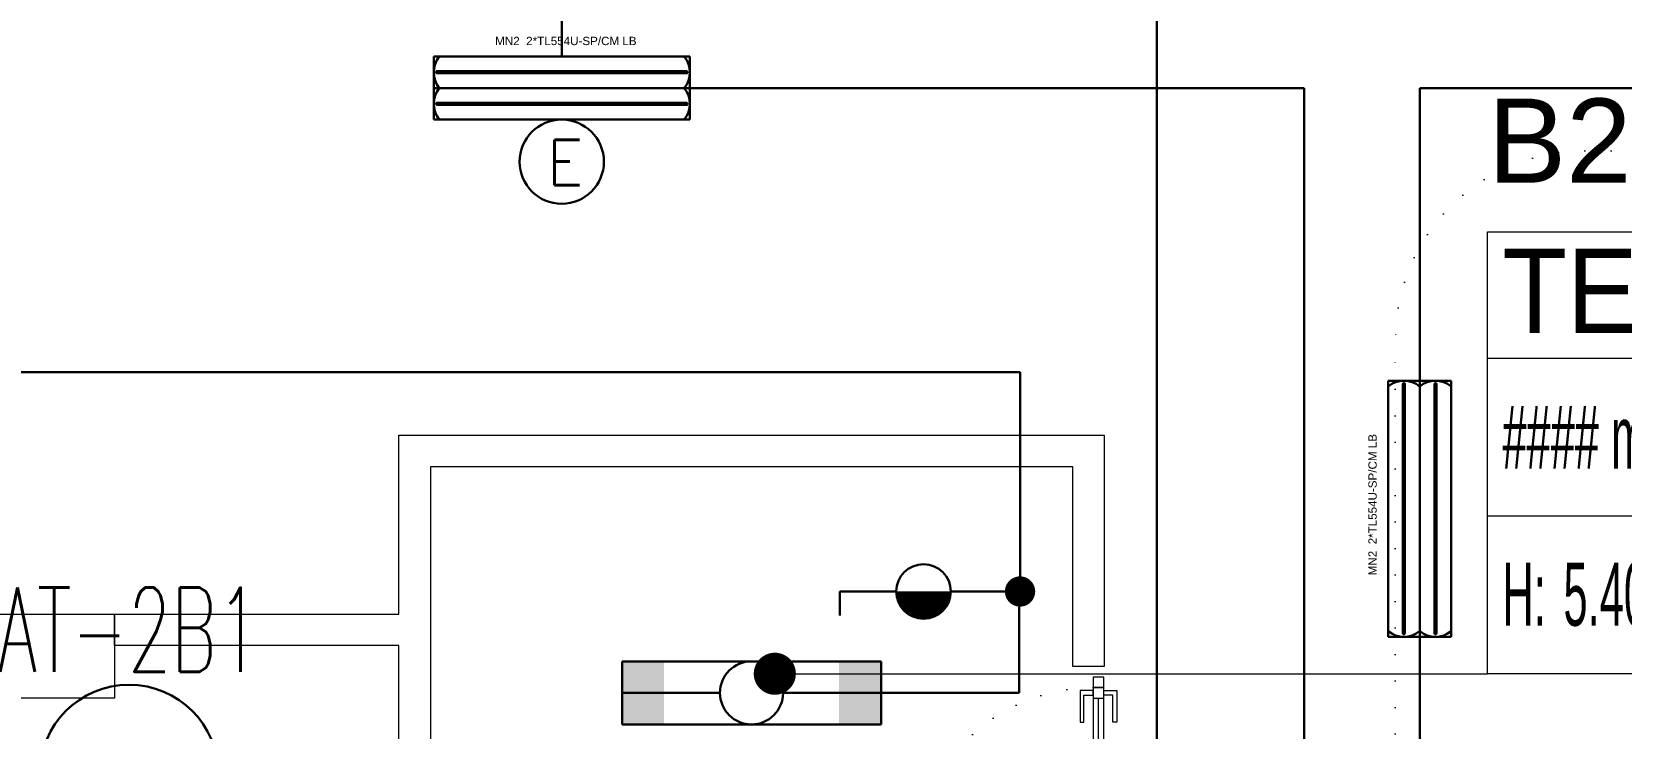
# Model space of a CAD drawing. Header units: metres. Extents: x -13316 to 152404, y -3899 to 30226.
# Drawn here: x 751 to 1505, y 7046 to 7377 of the extents above; entities that cross this region are included whole.
import ezdxf
from ezdxf.enums import TextEntityAlignment as Align

# ---------------------------------------------------------------- set-up
doc = ezdxf.new("R2010")
doc.units = ezdxf.units.M
doc.header["$LTSCALE"] = 100
doc.header["$MEASUREMENT"] = 0
doc.linetypes.add('DOT2', pattern=[0.125, 0, -0.125])
doc.layers.get('0').update_dxf_attribs({"color": 9, "lineweight": 9})
for name, color, linetype, lineweight in [('00', 9, 'Continuous', 9), ('01', 9, 'Continuous', 9), ('06B', 9, 'Continuous', 9), ('06D', 9, 'Continuous', 9), ('10', 9, 'Continuous', 9), ('15', 9, 'Continuous', 9), ('20', 9, 'DOT2', 9), ('21_mahal200', 9, 'Continuous', 9), ('E-2x36 W SIVAÜSTÜ FLUORESAN ARMATÜR (ETANŞ)', 7, 'Continuous', 30), ('E-2x54 W SIVAÜSTÜ FLUORESAN YÜKSEK TAVAN ARMATÜRÜ', 7, 'Continuous', 30), ('E-ACİL AYDINLATMA KİTİ', 7, 'Continuous', 30), ('E-ANAHTAR (ETANŞ)', 7, 'Continuous', 30), ('E-KABLO', 7, 'Continuous', 30), ('E-LINYE', 7, 'Continuous', 30)]:
    doc.layers.add(name, color=color, linetype=linetype, lineweight=lineweight)
doc.styles.add('Arial', font='arial.ttf', dxfattribs={"height": 2.5})
doc.styles.add('E-YAZI', font='txttw.shx')
doc.styles.add('MuuM_TEXT-STANDART', font='ARIALN.TTF')
doc.dimstyles.new('MuuM_DIM200', dxfattribs={"dimscale": 20, "dimtxt": 2, "dimasz": 1, "dimexe": 1, "dimexo": 1, "dimgap": 1, "dimtad": 1, "dimdec": 1, "dimrnd": 0.5, "dimdsep": 46, "dimtxsty": 'MuuM_TEXT-STANDART', "dimblk": 'ARCHTICK', "dimcen": 0, "dimdle": 0.15, "dimclrd": 256, "dimclre": 256, "dimclrt": 256, "dimadec": 0, "dimazin": 0, "dimtfac": 5, "dimtdec": 1, "dimtix": 1, "dimtmove": 2, "dimatfit": 3, "dimldrblk": 'DOT', "dimfxl": 3, "dimfxlon": 1, "dimtolj": 1, "dimlwd": -1, "dimlwe": -1, "dimarcsym": 0})

# ---------------------------------------------------------------- blocks, each defined once
blk = doc.blocks.new('2x54 W SIVAÜSTÜ FLUORESAN YÜKSEK TAVAN ARMATÜRÜ')
at = {"layer": 'E-2x54 W SIVAÜSTÜ FLUORESAN YÜKSEK TAVAN ARMATÜRÜ', "color": 4}
for p, q in [((-60.8, 15), (-60.8, -15)), ((-60.8, 15), (60.8, 15)), ((60.8, 15), (60.8, 0)), ((-60, 0), (-15, 0)), ((15, 0), (60, 0)), ((60.8, 0), (60.8, -15)), ((-60.8, -15), (60.8, -15))]:
    blk.add_line(p, q, dxfattribs=at)
at = {"layer": 'E-2x54 W SIVAÜSTÜ FLUORESAN YÜKSEK TAVAN ARMATÜRÜ', "color": 7}
for p, q in [((-59.27, 8.01), (59.32, 8.01)), ((-60.8, 0), (60.8, 0)), ((-59.16, 7.01), (59.44, 7)), ((-59.27, -6.99), (59.32, -6.99)), ((-59.16, -7.99), (59.44, -8))]:
    blk.add_line(p, q, dxfattribs=at)
for centre in [(-59.23, 7.63), (59.36, 7.63), (-59.23, 7.33), (59.36, 7.33), (-59.23, -7.37), (59.36, -7.37), (-59.23, -7.67), (59.36, -7.67)]:
    blk.add_circle(centre, 0.11, dxfattribs=at)
for centre, radius, start, end in [((-48.66, 7.5), 12.14, 141.85995, 218.14005), ((-59.12, 7.51), 0.515, 106.86737, 266.76121), ((-59.32, 7.49), 0.519, 289.2244, 84.40418), ((48.66, 7.5), 12.14, 321.85995, 38.14005), ((59.47, 7.51), 0.515, 106.86737, 266.76121), ((59.27, 7.49), 0.519, 289.2244, 84.40418), ((-48.66, -7.5), 12.14, 141.85995, 218.14005), ((-59.12, -7.49), 0.515, 106.86737, 266.76121), ((-59.32, -7.51), 0.519, 289.2244, 84.40418), ((48.66, -7.5), 12.14, 321.85995, 38.14005), ((59.47, -7.49), 0.515, 106.86737, 266.76121), ((59.27, -7.51), 0.519, 289.2244, 84.40418)]:
    blk.add_arc(centre, radius, start, end, dxfattribs=at)
at = {"layer": 'E-2x54 W SIVAÜSTÜ FLUORESAN YÜKSEK TAVAN ARMATÜRÜ', "color": 7, "style": 'Arial'}
blk.add_text('MN2  2*TL554U-SP/CM LB', height=3.9508, dxfattribs=at).set_placement((-31.61, 20.4))
blk = doc.blocks.new('100_ACİL AYDINLATMA KİTİ')
at = {"layer": 'E-ACİL AYDINLATMA KİTİ', "color": 3}
blk.add_circle((0, 0), 1.251, dxfattribs=at)
at = {"layer": 'E-ACİL AYDINLATMA KİTİ', "color": 3, "style": 'E-YAZI'}
blk.add_text('E', height=1.34, dxfattribs=at).set_placement((-0.448, -0.694))
blk = doc.blocks.new('100_2x36 W SIVAÜSTÜ FLUORESAN ARMATÜR (ETANŞ)')
at = {"layer": 'E-2x36 W SIVAÜSTÜ FLUORESAN ARMATÜR (ETANŞ)', "color": 4}
for p, q in [((-6.15, 1.5), (6.15, 1.5)), ((-6.15, 1.5), (-6.15, -1.5)), ((6.15, 1.5), (6.15, -1.5)), ((-1.5, 0), (-6.15, 0)), ((1.5, 0), (6.15, 0)), ((-6.15, -1.5), (6.15, -1.5))]:
    blk.add_line(p, q, dxfattribs=at)
blk.add_circle((0, 0), 1.5, dxfattribs=at)
for points in [[(-4.15, 1.5), (-4.15, -1.5), (-6.15, 1.5), (-6.15, -1.5)], [(4.15, 1.5), (4.15, -1.5), (6.15, 1.5), (6.15, -1.5)]]:
    blk.add_solid(points, dxfattribs=at)
blk = doc.blocks.new('100_ANAHTAR (ETANŞ)')
at = {"layer": 'E-ANAHTAR (ETANŞ)', "color": 4}
for p, q in [((0, 5.345), (-0.714, 5.345)), ((0, 3.673), (0, 5.345)), ((0, 2.053), (0, 0))]:
    blk.add_line(p, q, dxfattribs=at)
at = {"layer": 'E-ANAHTAR (ETANŞ)', "color": 4, "const_width": 0.81}
blk.add_lwpolyline([(0, 3.268, 0.414214), (-0.405, 2.863, 0.414214), (0, 2.458, 0.414214)], format="xyb", dxfattribs=at)
at = {"layer": 'E-ANAHTAR (ETANŞ)', "color": 4}
blk.add_circle((0, 2.863), 0.81, dxfattribs=at)
blk = doc.blocks.new('2.bod.sitatik')
at = {"layer": '01'}
blk.add_lwpolyline([(1981.24, 154.38), (1694.99, -40), (1694.99, -40), (60, -1150.28), (40, -1163.86), (40, -1188.24), (40, -1370), (40, -1370), (40, -1430), (40, -1430), (40, -1850), (470, -1850), (470, -1890), (40, -1890), (40, -2160), (470, -2160), (470, -2200), (40, -2200), (40, -2200), (40, -2200), (40, -2945), (0, -2945), (0, -1142.67), (1968.94, 194.38)], dxfattribs=at)
blk = doc.blocks.new('p-al-01')
at = {"layer": '06B'}
for points in [[(27.05, 4.35), (27.05, 10.6), (42.05, 10.6), (42.05, 8.72), (29.3, 8.72), (29.3, 8.72), (29.3, 4.35), (27.05, 4.35)], [(27.05, -0.65), (27.05, -6.9), (42.05, -6.9), (42.05, -5.03), (29.3, -5.03), (29.3, -5.03), (29.3, -0.65), (27.05, -0.65)]]:
    blk.add_lwpolyline(points, dxfattribs=at)
at = {"layer": '06D'}
for p, q in [((115.67, 4.35), (28.8, 4.35)), ((28.8, -0.65), (115.67, -0.65))]:
    blk.add_line(p, q, dxfattribs=at)
at = {"layer": '10'}
for points in [[(25.67, -0.65), (25.67, 4.35), (20.67, 4.35), (20.67, -0.65)], [(30.67, -0.65), (30.67, 4.35), (25.67, 4.35), (25.67, -0.65)], [(110.67, -0.65), (110.67, 4.35), (105.67, 4.35), (105.67, -0.65)], [(115.67, -0.65), (115.67, 4.35), (110.67, 4.35), (110.67, -0.65)]]:
    blk.add_lwpolyline(points, close=True, dxfattribs=at)
at = {"layer": '15'}
blk.add_lwpolyline([(105.67, 1.85), (30.67, 1.85)], dxfattribs=at)
at = {"layer": '20'}
blk.add_lwpolyline([(110.67, -0.65), (110.67, -85.65)], dxfattribs=at)
blk.add_arc((110.67, -0.65), 85, 180, 270, dxfattribs=at)
blk = doc.blocks.new('0_roomno2')
blk.add_lwpolyline([(19.375, -10.5), (0, -10.5), (0, 0), (19.375, 0)], close=True)
for points in [[(0, -3), (19.375, -3)], [(8.125, -3), (8.125, -10.5)], [(11.875, -3), (11.875, -10.5)], [(15.625, -3), (15.625, -10.5)], [(0, -6.75), (8.125, -6.75)]]:
    blk.add_lwpolyline(points)
at = {"style": 'MuuM_TEXT-STANDART', "width": 0.6}
blk.add_text('H:', height=1.5, dxfattribs=at).set_placement((0.35, -8.608), align=Align.MIDDLE_LEFT)
at = {"style": 'Arial'}
blk.add_attdef('ODANO', (0, 1.17), '', height=2, dxfattribs=at)
blk.add_attdef('MEKANADI', text='', height=2, dxfattribs=at).set_placement((0.35, -3), align=Align.BOTTOM_LEFT)
at = {"style": 'MuuM_TEXT-STANDART', "width": 0.6}
for tag, p in [('YER01', (10, -4.5)), ('TAVAN01', (13.75, -4.5)), ('DUVAR01', (17.5, -4.5)), ('YER02', (10, -6.75)), ('TAVAN02', (13.75, -6.75)), ('DUVAR02', (17.5, -6.75)), ('YER03', (10, -9)), ('TAVAN03', (13.75, -9)), ('DUVAR03', (17.5, -9))]:
    blk.add_attdef(tag, text='', height=1.5, dxfattribs=at).set_placement(p, align=Align.MIDDLE_CENTER)
for tag, p in [('M2', (0.35, -4.875)), ('TEMIZTAVANYUKSEKLIGI', (1.8, -8.608))]:
    blk.add_attdef(tag, text='', height=1.5, dxfattribs=at).set_placement(p, align=Align.MIDDLE_LEFT)
blk = doc.blocks.new('_ArchTick')
at = {"color": 0, "linetype": 'ByBlock', "const_width": 0.15}
blk.add_lwpolyline([(-0.5, -0.5), (0.5, 0.5)], dxfattribs=at)
blk = doc.blocks.new('_Dot')
at = {"color": 0, "linetype": 'ByBlock', "lineweight": -2}
blk.add_line((-0.5, 0), (-1, 0), dxfattribs=at)
at = {"color": 0, "linetype": 'ByBlock', "const_width": 0.5}
blk.add_lwpolyline([(-0.25, 0, 1), (0.25, 0, 1)], format="xyb", close=True, dxfattribs=at)
blk = doc.blocks.new('2.bod.Mimari')
at = {"layer": '00'}
for p, q in [((605, -1765), (940, -1765)), ((605, -1850), (605, -1765)), ((620, -1765), (620, -1765)), ((940, -1765), (940, -1875)), ((925, -1780), (620, -1780)), ((620, -1780), (620, -1995)), ((925, -1875), (925, -1780)), ((470, -1865), (470, -1850)), ((470, -1850), (605, -1850)), ((605, -1865), (470, -1865)), ((605, -2035), (605, -1865)), ((940, -1875), (925, -1875))]:
    blk.add_line(p, q, dxfattribs=at)
at = {"layer": '06D', "linetype": 'DOT2'}
for points in [[(402.38, -2372, 0.414214), (372.38, -2402), (372.38, -3732.3), (252.38, -3732.3), (252.38, -2342, -0.414214), (342.38, -2252), (1048.17, -2252, 0.414214), (1078.17, -2222), (1078.17, -1719.8, -0.414214), (1168.17, -1629.8), (2743.84, -1629.8, 0.414214), (2773.84, -1599.8), (2773.84, -1315.34)], [(1100, -4330, 0.163259), (1100, -4330), (1100, -2250, -0.414214), (1700, -1650), (2900, -1650, -0.414214), (3500, -2250), (3500, -4330), (3500, -4330)]]:
    blk.add_lwpolyline(points, format="xyb", dxfattribs=at)
at = {"rotation": 270}
blk.add_blockref('p-al-01', (935.4, -1859.33), dxfattribs=at)
at = {"layer": '21_mahal200'}
ref = blk.add_blockref('0_roomno2', (1122.04, -1668.4), dxfattribs=dict(at, xscale=20, yscale=20, zscale=20))
ref.add_attrib('ODANO', 'B2-59', (1122.04, -1645), dxfattribs={"layer": '0', "height": 40, "style": 'Arial'})
ref.add_attrib('MEKANADI', 'TEMİZLİK ODASI', dxfattribs={"layer": '0', "height": 40, "style": 'Arial', "width": 0.9}).set_placement((1129.04, -1728.4), align=Align.BOTTOM_LEFT)
ref.add_attrib('M2', '#### m2', dxfattribs={"layer": '0', "height": 30, "style": 'MuuM_TEXT-STANDART', "width": 0.6}).set_placement((1129.04, -1765.9), align=Align.MIDDLE_LEFT)
ref.add_attrib('TEMIZTAVANYUKSEKLIGI', '5.40 M', dxfattribs={"layer": '0', "height": 30, "style": 'MuuM_TEXT-STANDART', "width": 0.6}).set_placement((1158.04, -1840.56), align=Align.MIDDLE_LEFT)
ref.add_attrib('YER01', 'Y02', dxfattribs={"layer": '0', "height": 30, "style": 'MuuM_TEXT-STANDART', "width": 0.6}).set_placement((1322.04, -1758.4), align=Align.MIDDLE_CENTER)
ref.add_attrib('TAVAN01', 'T09', dxfattribs={"layer": '0', "height": 30, "style": 'MuuM_TEXT-STANDART', "width": 0.6}).set_placement((1397.04, -1758.4), align=Align.MIDDLE_CENTER)
ref.add_attrib('DUVAR01', 'D07', dxfattribs={"layer": '0', "height": 30, "style": 'MuuM_TEXT-STANDART', "width": 0.6}).set_placement((1472.04, -1758.4), align=Align.MIDDLE_CENTER)
blk.add_leader([(783.56, -1878.4), (1122.04, -1878.4)], dimstyle='MuuM_DIM200', override={"dimasz": 1, "dimfxl": 10}, dxfattribs=at)

msp = doc.modelspace()

# ---------------------------------------------------------------- linework, layer by layer
at = {"layer": 'E-KABLO', "color": 5}
msp.add_line((1285, 6984), (1285, 7460), dxfattribs=at)
at = {"layer": 'E-KABLO', "color": 6}
for p, q in [((1002.38, 7365), (1002.38, 7407.65)), ((1063.18, 7350), (1354.9, 7350)), ((1354.9, 7350), (1354.9, 6999)), ((1964.93, 7350), (1409.76, 7350)), ((1409.76, 7210.8), (1409.76, 7350)), ((548.76, 7215), (1220, 7215)), ((1220, 7110.7), (1220, 7215)), ((1219.58, 7110.7), (1219.58, 7062.5)), ((1409.76, 6694.84), (1409.76, 7089.2)), ((1219.58, 7062.5), (1154, 7062.5))]:
    msp.add_line(p, q, dxfattribs=at)
at = {"layer": 'E-KABLO', "color": 4, "linetype": 'Continuous', "const_width": 7.2}
msp.add_lwpolyline([(1223.6, 7110.7, 1), (1216.4, 7110.7, 1)], format="xyb", close=True, dxfattribs=at)
at = {"layer": 'E-LINYE', "color": 7, "linetype": 'Continuous'}
msp.add_circle((796.92, 7023.9), 42.44, dxfattribs=at)

# ---------------------------------------------------------------- block references
for name in ['2.bod.sitatik', '2.bod.Mimari']:
    msp.add_blockref(name, (320, 8950))
at = {"layer": 'E-2x36 W SIVAÜSTÜ FLUORESAN ARMATÜR (ETANŞ)', "xscale": 10, "yscale": 10, "zscale": 10, "rotation": 180}
msp.add_blockref('100_2x36 W SIVAÜSTÜ FLUORESAN ARMATÜR (ETANŞ)', (1092.5, 7062.5), dxfattribs=at)
at = {"layer": 'E-2x54 W SIVAÜSTÜ FLUORESAN YÜKSEK TAVAN ARMATÜRÜ', "color": 6}
msp.add_blockref('2x54 W SIVAÜSTÜ FLUORESAN YÜKSEK TAVAN ARMATÜRÜ', (1002.38, 7350), dxfattribs=at)
at = {"layer": 'E-2x54 W SIVAÜSTÜ FLUORESAN YÜKSEK TAVAN ARMATÜRÜ', "color": 6, "rotation": 89.9999999999995}
msp.add_blockref('2x54 W SIVAÜSTÜ FLUORESAN YÜKSEK TAVAN ARMATÜRÜ', (1409.76, 7150), dxfattribs=at)
at = {"layer": 'E-ACİL AYDINLATMA KİTİ', "xscale": 16, "yscale": 16, "zscale": 16}
msp.add_blockref('100_ACİL AYDINLATMA KİTİ', (1002.38, 7314.98), dxfattribs=at)
at = {"layer": 'E-ANAHTAR (ETANŞ)', "xscale": 16, "yscale": 16, "zscale": 16, "rotation": 90}
msp.add_blockref('100_ANAHTAR (ETANŞ)', (1220, 7110.7), dxfattribs=at)

# ---------------------------------------------------------------- texts
at = {"layer": 'E-LINYE', "color": 3, "linetype": 'Continuous', "style": 'E-YAZI', "width": 0.6}
msp.add_text('AT-2B1', height=40, dxfattribs=at).set_placement((796.92, 7092.53), align=Align.MIDDLE_CENTER)

doc.saveas('drawing.dxf')
